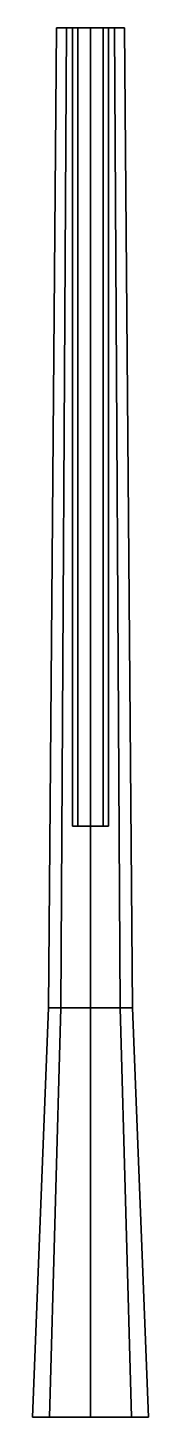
# Model space of a CAD drawing. Extents: x -0.29 to 0.29, y 1.49 to 8.45.
import ezdxf

# ---------------------------------------------------------------- set-up
doc = ezdxf.new("R2010")
doc.units = 0
doc.layers.add('BARREL', color=1, linetype='CONTINUOUS')

msp = doc.modelspace()

# ---------------------------------------------------------------- linework, layer by layer
at = {"layer": 'BARREL'}
for points in [[(-0.21, 3.54), (-0.1485, 3.54, 0.1485), (-0.1202, 8.45, 0.1202), (-0.17, 8.45)], [(-0.1485, 3.54, -0.1485), (-0.21, 3.54), (-0.17, 8.45), (-0.1202, 8.45, -0.1202)], [(-0.1202, 8.45, -0.1202), (-0.17, 8.45), (-0.09, 8.45), (-0.0636, 8.45, -0.0636)], [(-0.17, 8.45), (-0.1202, 8.45, 0.1202), (-0.0636, 8.45, 0.0636), (-0.09, 8.45)], [(-0.1485, 3.54, 0.1485), (0, 3.54, 0.21), (0, 8.45, 0.17), (-0.1202, 8.45, 0.1202)], [(0, 3.54, -0.21), (-0.1485, 3.54, -0.1485), (-0.1202, 8.45, -0.1202), (0, 8.45, -0.17)], [(0, 8.45, -0.17), (-0.1202, 8.45, -0.1202), (-0.0636, 8.45, -0.0636), (0, 8.45, -0.09)], [(-0.1202, 8.45, 0.1202), (0, 8.45, 0.17), (0, 8.45, 0.09), (-0.0636, 8.45, 0.0636)], [(-0.0636, 8.45, -0.0636), (-0.09, 8.45), (-0.09, 4.45), (-0.0636, 4.45, -0.0636)], [(-0.09, 8.45), (-0.0636, 8.45, 0.0636), (-0.0636, 4.45, 0.0636), (-0.09, 4.45)], [(0, 8.45, -0.09), (-0.0636, 8.45, -0.0636), (-0.0636, 4.45, -0.0636), (0, 4.45, -0.09)], [(-0.0636, 8.45, 0.0636), (0, 8.45, 0.09), (0, 4.45, 0.09), (-0.0636, 4.45, 0.0636)], [(0, 3.54, 0.21), (0.1485, 3.54, 0.1485), (0.1202, 8.45, 0.1202), (0, 8.45, 0.17)], [(0.1485, 3.54, -0.1485), (0, 3.54, -0.21), (0, 8.45, -0.17), (0.1202, 8.45, -0.1202)], [(0.0636, 8.45, -0.0636), (0, 8.45, -0.09), (0, 4.45, -0.09), (0.0636, 4.45, -0.0636)], [(0, 8.45, 0.09), (0.0636, 8.45, 0.0636), (0.0636, 4.45, 0.0636), (0, 4.45, 0.09)], [(0, 8.45, 0.17), (0.1202, 8.45, 0.1202), (0.0636, 8.45, 0.0636), (0, 8.45, 0.09)], [(0.1202, 8.45, -0.1202), (0, 8.45, -0.17), (0, 8.45, -0.09), (0.0636, 8.45, -0.0636)], [(0.09, 8.45), (0.0636, 8.45, -0.0636), (0.0636, 4.45, -0.0636), (0.09, 4.45)], [(0.0636, 8.45, 0.0636), (0.09, 8.45), (0.09, 4.45), (0.0636, 4.45, 0.0636)], [(0.1202, 8.45, 0.1202), (0.17, 8.45), (0.09, 8.45), (0.0636, 8.45, 0.0636)], [(0.17, 8.45), (0.1202, 8.45, -0.1202), (0.0636, 8.45, -0.0636), (0.09, 8.45)], [(0.1485, 3.54, 0.1485), (0.21, 3.54), (0.17, 8.45), (0.1202, 8.45, 0.1202)], [(0.21, 3.54), (0.1485, 3.54, -0.1485), (0.1202, 8.45, -0.1202), (0.17, 8.45)], [(-0.29, 1.49), (-0.2051, 1.49, 0.2051), (-0.1485, 3.54, 0.1485), (-0.21, 3.54)], [(-0.2051, 1.49, -0.2051), (-0.29, 1.49), (-0.21, 3.54), (-0.1485, 3.54, -0.1485)], [(-0.2051, 1.49, 0.2051), (0, 1.49, 0.29), (0, 3.54, 0.21), (-0.1485, 3.54, 0.1485)], [(0, 1.49, -0.29), (-0.2051, 1.49, -0.2051), (-0.1485, 3.54, -0.1485), (0, 3.54, -0.21)], [(0, 1.49, 0.29), (0.2051, 1.49, 0.2051), (0.1485, 3.54, 0.1485), (0, 3.54, 0.21)], [(0.2051, 1.49, -0.2051), (0, 1.49, -0.29), (0, 3.54, -0.21), (0.1485, 3.54, -0.1485)], [(0.2051, 1.49, 0.2051), (0.29, 1.49), (0.21, 3.54), (0.1485, 3.54, 0.1485)], [(0.29, 1.49), (0.2051, 1.49, -0.2051), (0.1485, 3.54, -0.1485), (0.21, 3.54)]]:
    msp.add_3dface(points, dxfattribs=at)

doc.saveas('drawing.dxf')
